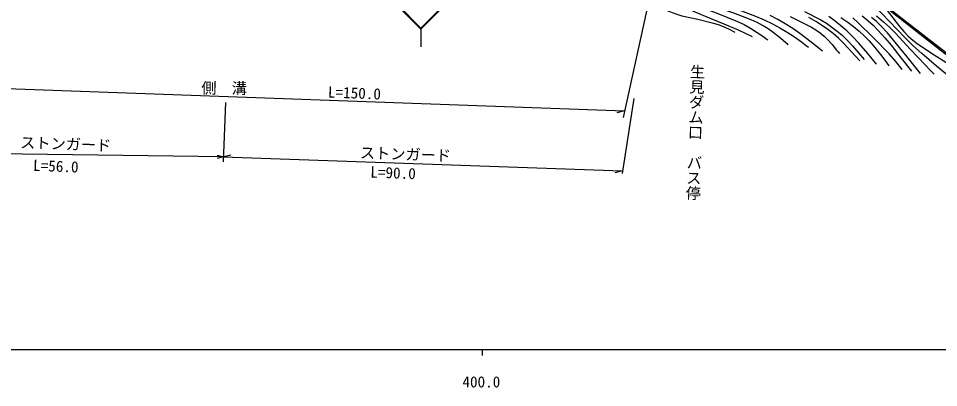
# Model space of a CAD drawing. Units: millimetres, scale not verified. Extents: x 40000 to 680000, y 20000 to 380000.
# Drawn here: x 391613 to 543136, y 198715 to 259537 of the extents above; entities that cross this region are included whole.
import ezdxf
from ezdxf.enums import TextEntityAlignment as Align

# ---------------------------------------------------------------- set-up
doc = ezdxf.new("R2010")
doc.units = ezdxf.units.MM
doc.header["$LTSCALE"] = 1000
for name, color, linetype, lineweight in [('M-BGD', 7, 'Continuous', 25), ('M-STR-STRC', 7, 'Continuous', 25), ('M-TTL-BAND', 7, 'Continuous', 25)]:
    doc.layers.add(name, color=color, linetype=linetype, lineweight=lineweight)
doc.styles.add('@ＭＳ ゴシック', font='')
doc.styles.add('ＭＳ ゴシック', font='')
doc.styles.get('@ＭＳ ゴシック').set_extended_font_data('@MS Gothic')
doc.styles.get('ＭＳ ゴシック').set_extended_font_data('MS Gothic')

msp = doc.modelspace()

# ---------------------------------------------------------------- linework, layer by layer
at = {"layer": 'M-BGD'}
for p, q in [((498992, 278873), (491172, 243200)), ((546684, 251713), (534241, 261473)), ((534463, 261608), (546882, 251958)), ((372072, 248632), (491414, 244305)), ((425724, 245669), (425313, 235928)), ((492955, 246355), (491034, 234007)), ((491414, 244305), (490152, 243991)), ((425347, 236731), (378123, 237347)), ((425347, 236731), (426609, 237046)), ((425347, 236731), (491097, 234408)), ((491097, 234408), (489835, 234093))]:
    msp.add_line(p, q, dxfattribs=at)
for points in [[(518364, 255185), (517141, 256230), (515888, 257223), (515074, 257794), (514229, 258315), (513256, 258834), (512252, 259301), (510858, 259868), (509427, 260384), (506791, 261269), (504188, 262207), (502991, 262706), (501804, 263266), (501027, 263688), (500275, 264164), (499671, 264618), (499106, 265117), (498475, 265767), (497886, 266461), (496857, 267844), (495870, 269270), (494465, 271339), (493071, 273413)], [(493790, 274088), (495888, 271100), (498045, 268133), (498803, 267158), (499612, 266215), (500159, 265663), (500746, 265157), (501408, 264677), (502106, 264245), (503076, 263731), (504083, 263266), (505750, 262573), (507432, 261940), (510227, 260945), (513009, 259891), (514404, 259289), (515782, 258628), (517007, 257973), (518203, 257265), (519393, 256491), (520555, 255661), (521127, 255229), (521704, 254787)], [(489822, 271311), (490706, 270725), (491547, 270097), (492032, 269661), (492482, 269175), (492990, 268514), (493455, 267811), (494440, 266153), (495463, 264549), (496451, 263110), (497499, 261692), (497853, 261335), (498253, 261018), (498725, 260732), (499241, 260491), (500046, 260206), (500883, 259974), (503513, 259396), (506083, 258770), (507009, 258454), (507919, 258080), (508756, 257696), (509597, 257292)], [(512470, 256476), (510171, 257572), (507849, 258612), (504738, 259867), (501644, 261180), (500547, 261720), (499478, 262313), (498632, 262847), (497819, 263431), (497117, 264001), (496446, 264625), (495950, 265164), (495502, 265739), (495079, 266403), (494708, 267099), (494196, 268131), (493631, 269133), (493139, 269851), (492592, 270542), (491873, 271334), (491111, 272089)], [(492092, 272694), (493305, 271156), (494476, 269575), (495593, 267905), (496767, 266261), (497364, 265559), (498006, 264897), (498668, 264300), (499368, 263749), (500134, 263222), (500941, 262739), (501930, 262226), (502946, 261767), (506493, 260430), (510019, 259035), (511100, 258514), (512152, 257939), (513276, 257236), (514377, 256476), (514710, 256239), (515043, 256000)], [(521033, 260668), (523738, 259286), (524661, 258728), (525561, 258115), (526418, 257458), (527244, 256748), (528129, 255895), (528971, 255000), (529945, 253884), (530898, 252747)], [(545199, 249679), (542781, 251680), (540399, 253730), (538975, 255029), (537586, 256377), (535077, 259043), (532510, 261683)], [(534520, 261068), (535585, 259622), (536700, 258211), (537432, 257375), (538207, 256581), (538895, 255959), (539621, 255383), (540986, 254443), (542397, 253546), (544349, 252349), (546330, 251205), (547618, 250519), (548929, 249888), (549137, 249793), (549345, 249699)], [(523995, 254127), (522167, 255596), (520298, 257022), (519113, 257855), (517895, 258637), (516667, 259348), (515409, 260008)], [(518686, 259825), (520445, 258981), (522191, 258076), (522931, 257638), (523645, 257145), (524267, 256631), (524858, 256063), (525626, 255218), (526350, 254330), (526571, 254049), (526791, 253767)], [(530150, 252524), (528854, 254000), (527520, 255428), (526663, 256264), (525768, 257052), (524922, 257713), (524031, 258333), (522927, 259019), (521779, 259661)], [(532917, 251970), (531468, 253736), (529975, 255459), (529012, 256485), (528005, 257469), (527062, 258305), (526078, 259097), (525065, 259835)], [(527047, 259663), (528175, 258898), (529129, 258184), (530043, 257423), (530877, 256648), (531677, 255822), (532635, 254732), (533547, 253602), (534262, 252668), (534966, 251728)], [(537141, 251107), (536102, 252411), (535012, 253683), (532457, 256296), (529851, 258875), (529036, 259612)], [(530565, 259983), (531489, 259214), (532364, 258407), (533203, 257552), (534272, 256351), (535304, 255103), (536985, 252978), (538655, 250835)], [(540131, 250447), (537950, 253222), (535710, 255977), (534704, 257153), (533649, 258293), (532898, 259023), (532108, 259707)], [(532916, 259943), (534066, 258981), (535060, 258072), (536020, 257111), (538481, 254442), (540990, 251808), (541705, 251082), (542422, 250359)], [(424350, 237031), (425347, 236731), (424343, 236459)]]:
    msp.add_lwpolyline(points, dxfattribs=at)
at = {"layer": 'M-STR-STRC'}
for p, q in [((454035, 261608), (457905, 257738)), ((457905, 257950), (454247, 261608)), ((457905, 257738), (461857, 261691)), ((461645, 261691), (457905, 257950)), ((457905, 257738), (457905, 254829))]:
    msp.add_line(p, q, dxfattribs=at)
at = {"layer": 'M-TTL-BAND'}
for p, q in [((40000, 205000), (579000, 205000)), ((468000, 205000), (468000, 204000))]:
    msp.add_line(p, q, dxfattribs=at)

# ---------------------------------------------------------------- texts
at = {"layer": 'M-BGD'}
for s, rotation, style, p in [('生見ダム口\u3000バス停', 268, '@ＭＳ ゴシック', (501999, 252058)), ('側\u3000溝', 359.6, 'ＭＳ ゴシック', (421727, 246608)), ('L=150.0', 357.8, 'ＭＳ ゴシック', (442536, 245958)), ('ストンガード', 358, 'ＭＳ ゴシック', (391861, 237653)), ('ストンガード', 358, 'ＭＳ ゴシック', (447808, 235967)), ('L=56.0', 357.8, 'ＭＳ ゴシック', (393986, 233875)), ('L=90.0', 357.8, 'ＭＳ ゴシック', (449517, 232776))]:
    msp.add_text(s, height=1833, rotation=rotation, dxfattribs=dict(at, style=style)).set_placement(p, align=Align.BOTTOM_LEFT)
at = {"layer": 'M-TTL-BAND', "style": 'ＭＳ ゴシック'}
msp.add_text('400.0', height=1833, dxfattribs=at).set_placement((467844, 198195), align=Align.BOTTOM_CENTER)

doc.saveas('drawing.dxf')
